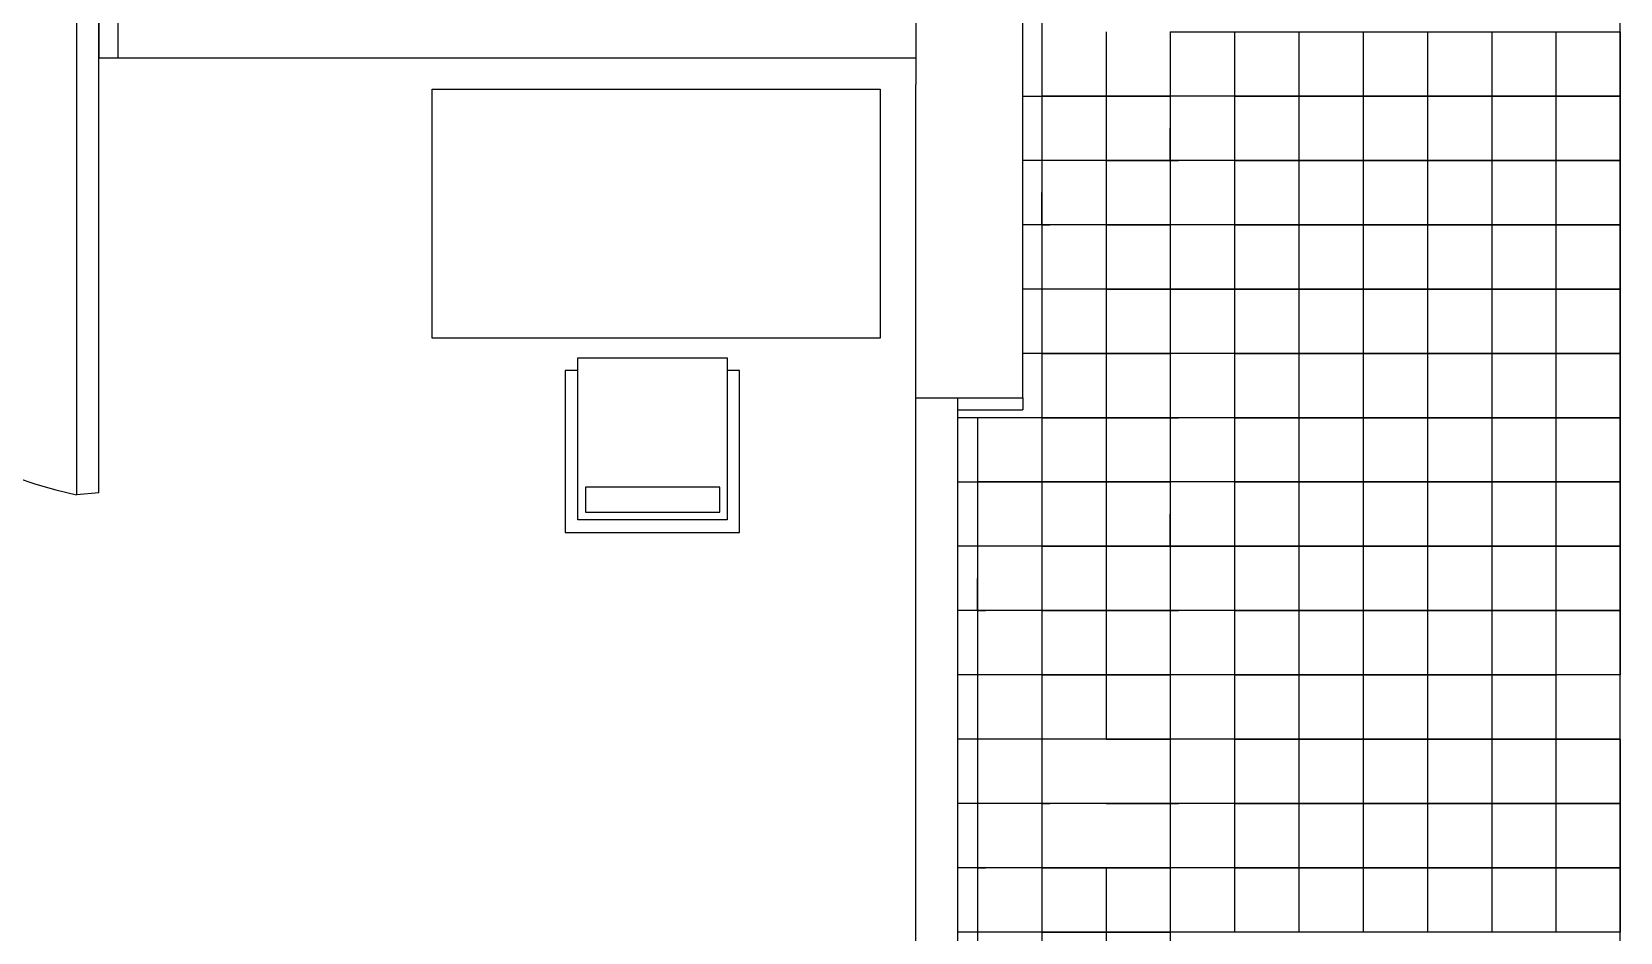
# Model space of a CAD drawing. Header units: millimetres. Extents: x 2377 to 4712, y -254 to 3188.
# Drawn here: x 3144.3 to 3209.5, y 1778.6 to 1815.5 of the extents above; entities that cross this region are included whole.
import ezdxf

# ---------------------------------------------------------------- set-up
doc = ezdxf.new("R2010")
doc.units = ezdxf.units.MM
doc.layers.add('Mobiliario', color=254, linetype='Continuous')

# ---------------------------------------------------------------- blocks, each defined once
blk = doc.blocks.new('A$C297D1C59')
for p, q in [((0, 1779.3, -35.3), (1800, 1779.3, -35.3)), ((0, 779.3, -35.3), (0, 1779.3, -35.3)), ((1800, 1779.3, -35.3), (1800, 779.3, -35.3)), ((1800, 779.3, -35.3), (0, 779.3, -35.3)), ((535, 650, -35.3), (535, 0, -35.3)), ((539.2, 650, -35.3), (535, 650, -35.3)), ((585, 650, -35.3), (539.2, 650, -35.3)), ((585, 50, -35.3), (585, 700.5, -35.3)), ((585, 700.5, -35.3), (1185, 700.5, -35.3)), ((1185, 700.5, -35.3), (1185, 50, -35.3)), ((1235, 650, -35.3), (1185, 650, -35.3)), ((1235, 0, -35.3), (1235, 650, -35.3)), ((615.6, 181.5, -35.3), (615.6, 81.2, -35.3)), ((1155.8, 181.5, -35.3), (615.6, 181.5, -35.3)), ((1155.8, 81.2, -35.3), (1155.8, 181.5, -35.3)), ((615.6, 81.2, -35.3), (1155.8, 81.2, -35.3)), ((1185, 50, -35.3), (585, 50, -35.3)), ((535, 0, -35.3), (1235, 0, -35.3))]:
    blk.add_line(p, q)

msp = doc.modelspace()

# ---------------------------------------------------------------- linework, layer by layer
at = {"transparency": 33554687}
for p, q in [((3209.496, 1733.719), (3209.496, 1916.163)), ((3185.756, 1891.984), (3185.756, 1812.851)), ((3184.981, 1800.475), (3184.981, 1826.853)), ((3180.585, 1818.06), (3180.585, 1813.325)), ((3147.063, 1816.271), (3147.063, 1814.413)), ((3147.835, 1816.271), (3147.835, 1814.413)), ((3185.756, 1815.489), (3185.756, 1812.851)), ((3188.394, 1815.489), (3188.394, 1812.851)), ((3191.032, 1815.489), (3191.032, 1794.387)), ((3191.032, 1815.489), (3193.669, 1815.489)), ((3191.032, 1815.489), (3191.032, 1812.851)), ((3191.032, 1815.489), (3191.032, 1812.851)), ((3193.669, 1815.489), (3193.669, 1812.851)), ((3193.669, 1815.489), (3196.307, 1815.489)), ((3196.307, 1815.489), (3196.307, 1812.851)), ((3196.307, 1815.489), (3198.945, 1815.489)), ((3198.945, 1815.489), (3198.945, 1812.851)), ((3198.945, 1815.489), (3201.583, 1815.489)), ((3201.583, 1815.489), (3201.583, 1812.851)), ((3201.583, 1815.489), (3204.22, 1815.489)), ((3204.22, 1815.489), (3204.22, 1812.851)), ((3204.22, 1815.489), (3206.858, 1815.489)), ((3206.858, 1815.489), (3206.858, 1812.851)), ((3206.858, 1815.489), (3209.496, 1815.489)), ((3209.496, 1815.489), (3209.496, 1812.851)), ((3180.585, 1814.413), (3147.063, 1814.413)), ((3147.835, 1814.413), (3147.063, 1814.413)), ((3180.585, 1800.475), (3180.585, 1813.325)), ((3184.981, 1812.851), (3188.394, 1812.851)), ((3188.394, 1812.851), (3185.756, 1812.851)), ((3185.756, 1812.851), (3185.756, 1810.214)), ((3191.032, 1812.851), (3188.394, 1812.851)), ((3188.394, 1812.851), (3188.394, 1810.214)), ((3188.394, 1812.851), (3191.032, 1812.851)), ((3193.669, 1812.851), (3191.032, 1812.851)), ((3191.032, 1812.851), (3191.032, 1810.214)), ((3191.032, 1812.851), (3191.032, 1810.214)), ((3191.032, 1812.851), (3191.032, 1810.214)), ((3196.307, 1812.851), (3193.669, 1812.851)), ((3193.669, 1812.851), (3193.669, 1810.214)), ((3193.669, 1812.851), (3196.307, 1812.851)), ((3198.945, 1812.851), (3196.307, 1812.851)), ((3196.307, 1812.851), (3196.307, 1810.214)), ((3196.307, 1812.851), (3198.945, 1812.851)), ((3201.583, 1812.851), (3198.945, 1812.851)), ((3198.945, 1812.851), (3198.945, 1810.214)), ((3198.945, 1812.851), (3201.583, 1812.851)), ((3204.22, 1812.851), (3201.583, 1812.851)), ((3201.583, 1812.851), (3201.583, 1810.214)), ((3201.583, 1812.851), (3204.22, 1812.851)), ((3206.858, 1812.851), (3204.22, 1812.851)), ((3204.22, 1812.851), (3204.22, 1810.214)), ((3204.22, 1812.851), (3206.858, 1812.851)), ((3209.496, 1812.851), (3206.858, 1812.851)), ((3206.858, 1812.851), (3206.858, 1810.214)), ((3206.858, 1812.851), (3209.496, 1812.851)), ((3209.496, 1812.851), (3209.496, 1810.214)), ((3191.032, 1810.214), (3191.032, 1811.53)), ((3188.394, 1810.214), (3184.981, 1810.214)), ((3185.756, 1810.214), (3185.756, 1807.576)), ((3185.756, 1810.214), (3185.756, 1807.576)), ((3191.032, 1810.214), (3188.394, 1810.214)), ((3188.394, 1810.214), (3188.394, 1807.576)), ((3188.394, 1810.214), (3191.032, 1810.214)), ((3191.032, 1810.214), (3191.367, 1810.214)), ((3193.669, 1810.214), (3191.032, 1810.214)), ((3191.032, 1810.214), (3191.032, 1807.576)), ((3191.032, 1810.214), (3191.032, 1804.938)), ((3191.032, 1810.214), (3191.032, 1807.576)), ((3191.032, 1810.214), (3191.032, 1807.576)), ((3196.307, 1810.214), (3193.669, 1810.214)), ((3193.669, 1810.214), (3193.669, 1807.576)), ((3193.669, 1810.214), (3196.307, 1810.214)), ((3198.945, 1810.214), (3196.307, 1810.214)), ((3196.307, 1810.214), (3196.307, 1807.576)), ((3196.307, 1810.214), (3198.945, 1810.214)), ((3201.583, 1810.214), (3198.945, 1810.214)), ((3198.945, 1810.214), (3198.945, 1807.576)), ((3198.945, 1810.214), (3201.583, 1810.214)), ((3204.22, 1810.214), (3201.583, 1810.214)), ((3201.583, 1810.214), (3201.583, 1807.576)), ((3201.583, 1810.214), (3204.22, 1810.214)), ((3206.858, 1810.214), (3204.22, 1810.214)), ((3204.22, 1810.214), (3204.22, 1807.576)), ((3204.22, 1810.214), (3206.858, 1810.214)), ((3209.496, 1810.214), (3206.858, 1810.214)), ((3206.858, 1810.214), (3206.858, 1807.576)), ((3206.858, 1810.214), (3209.496, 1810.214)), ((3209.496, 1810.214), (3209.496, 1807.576)), ((3185.756, 1807.577), (3185.756, 1808.892)), ((3188.394, 1807.576), (3184.981, 1807.576)), ((3185.756, 1807.576), (3186.092, 1807.576)), ((3185.756, 1807.576), (3185.756, 1804.938)), ((3185.756, 1807.576), (3185.756, 1802.3)), ((3185.756, 1807.576), (3185.756, 1804.938)), ((3191.032, 1807.576), (3188.394, 1807.576)), ((3188.394, 1807.576), (3188.394, 1804.938)), ((3188.394, 1807.576), (3191.032, 1807.576)), ((3193.669, 1807.576), (3191.032, 1807.576)), ((3191.032, 1807.576), (3191.032, 1804.938)), ((3191.032, 1807.576), (3191.032, 1804.938)), ((3196.307, 1807.576), (3193.669, 1807.576)), ((3193.669, 1807.576), (3193.669, 1804.938)), ((3193.669, 1807.576), (3196.307, 1807.576)), ((3198.945, 1807.576), (3196.307, 1807.576)), ((3196.307, 1807.576), (3196.307, 1804.938)), ((3196.307, 1807.576), (3198.945, 1807.576)), ((3201.583, 1807.576), (3198.945, 1807.576)), ((3198.945, 1807.576), (3198.945, 1804.938)), ((3198.945, 1807.576), (3201.583, 1807.576)), ((3204.22, 1807.576), (3201.583, 1807.576)), ((3201.583, 1807.576), (3201.583, 1804.938)), ((3201.583, 1807.576), (3204.22, 1807.576)), ((3206.858, 1807.576), (3204.22, 1807.576)), ((3204.22, 1807.576), (3204.22, 1804.938)), ((3204.22, 1807.576), (3206.858, 1807.576)), ((3209.496, 1807.576), (3206.858, 1807.576)), ((3206.858, 1807.576), (3206.858, 1804.938)), ((3206.858, 1807.576), (3209.496, 1807.576)), ((3209.496, 1807.576), (3209.496, 1804.938)), ((3188.394, 1804.938), (3184.981, 1804.938)), ((3185.756, 1804.938), (3185.756, 1802.3)), ((3191.032, 1804.938), (3188.394, 1804.938)), ((3188.394, 1804.938), (3188.394, 1802.3)), ((3188.394, 1804.938), (3191.032, 1804.938)), ((3193.669, 1804.938), (3191.032, 1804.938)), ((3191.032, 1804.938), (3191.032, 1794.387)), ((3191.032, 1804.938), (3193.669, 1804.938)), ((3191.032, 1804.938), (3191.032, 1802.3)), ((3191.032, 1804.938), (3191.367, 1804.938)), ((3191.032, 1804.938), (3191.032, 1802.3)), ((3191.032, 1804.938), (3191.032, 1799.663)), ((3191.032, 1804.938), (3191.367, 1804.938)), ((3191.032, 1804.938), (3191.032, 1802.3)), ((3196.307, 1804.938), (3193.669, 1804.938)), ((3193.669, 1804.938), (3193.669, 1802.3)), ((3193.669, 1804.938), (3196.307, 1804.938)), ((3198.945, 1804.938), (3196.307, 1804.938)), ((3196.307, 1804.938), (3196.307, 1802.3)), ((3196.307, 1804.938), (3198.945, 1804.938)), ((3201.583, 1804.938), (3198.945, 1804.938)), ((3198.945, 1804.938), (3198.945, 1802.3)), ((3198.945, 1804.938), (3201.583, 1804.938)), ((3204.22, 1804.938), (3201.583, 1804.938)), ((3201.583, 1804.938), (3201.583, 1802.3)), ((3201.583, 1804.938), (3204.22, 1804.938)), ((3206.858, 1804.938), (3204.22, 1804.938)), ((3204.22, 1804.938), (3204.22, 1802.3)), ((3204.22, 1804.938), (3206.858, 1804.938)), ((3209.496, 1804.938), (3206.858, 1804.938)), ((3206.858, 1804.938), (3206.858, 1802.3)), ((3206.858, 1804.938), (3209.496, 1804.938)), ((3209.496, 1804.938), (3209.496, 1802.3)), ((3185.756, 1802.3), (3184.981, 1802.3)), ((3188.394, 1802.3), (3185.756, 1802.3)), ((3185.756, 1802.3), (3185.756, 1799.663)), ((3185.756, 1802.3), (3188.394, 1802.3)), ((3188.394, 1802.3), (3185.756, 1802.3)), ((3185.756, 1802.3), (3188.394, 1802.3)), ((3185.756, 1802.3), (3186.092, 1802.3)), ((3185.756, 1802.3), (3186.092, 1802.3)), ((3191.032, 1802.3), (3188.394, 1802.3)), ((3188.394, 1802.3), (3188.394, 1799.663)), ((3188.394, 1802.3), (3191.032, 1802.3)), ((3191.032, 1802.3), (3188.394, 1802.3)), ((3188.394, 1802.3), (3191.032, 1802.3)), ((3193.669, 1802.3), (3191.032, 1802.3)), ((3191.032, 1802.3), (3191.032, 1799.663)), ((3191.032, 1802.3), (3191.032, 1799.663)), ((3191.032, 1802.3), (3191.032, 1799.663)), ((3196.307, 1802.3), (3193.669, 1802.3)), ((3193.669, 1802.3), (3193.669, 1799.663)), ((3193.669, 1802.3), (3196.307, 1802.3)), ((3198.945, 1802.3), (3196.307, 1802.3)), ((3196.307, 1802.3), (3196.307, 1799.663)), ((3196.307, 1802.3), (3198.945, 1802.3)), ((3201.583, 1802.3), (3198.945, 1802.3)), ((3198.945, 1802.3), (3198.945, 1799.663)), ((3198.945, 1802.3), (3201.583, 1802.3)), ((3204.22, 1802.3), (3201.583, 1802.3)), ((3201.583, 1802.3), (3201.583, 1799.663)), ((3201.583, 1802.3), (3204.22, 1802.3)), ((3206.858, 1802.3), (3204.22, 1802.3)), ((3204.22, 1802.3), (3204.22, 1799.663)), ((3204.22, 1802.3), (3206.858, 1802.3)), ((3209.496, 1802.3), (3206.858, 1802.3)), ((3206.858, 1802.3), (3206.858, 1799.663)), ((3206.858, 1802.3), (3209.496, 1802.3)), ((3209.496, 1802.3), (3209.496, 1799.663)), ((3180.585, 1800.475), (3184.981, 1800.475)), ((3180.585, 1799.979), (3180.585, 1800.475)), ((3182.31, 1799.979), (3182.31, 1800.475)), ((3184.981, 1800.475), (3184.981, 1799.979)), ((3180.585, 1756.016), (3180.585, 1799.979)), ((3182.31, 1756.016), (3182.31, 1799.979)), ((3182.31, 1799.979), (3184.981, 1799.979)), ((3182.31, 1799.979), (3184.981, 1799.979)), ((3185.756, 1799.663), (3182.31, 1799.663)), ((3183.118, 1799.663), (3183.118, 1797.025)), ((3188.394, 1799.663), (3185.756, 1799.663)), ((3185.756, 1799.663), (3185.756, 1797.025)), ((3185.756, 1799.663), (3188.394, 1799.663)), ((3191.032, 1799.663), (3188.394, 1799.663)), ((3188.394, 1799.663), (3188.394, 1797.025)), ((3188.394, 1799.663), (3191.032, 1799.663)), ((3191.032, 1799.663), (3191.367, 1799.663)), ((3193.669, 1799.663), (3191.032, 1799.663)), ((3191.032, 1799.663), (3191.032, 1797.025)), ((3191.032, 1799.663), (3191.032, 1794.387)), ((3191.032, 1799.663), (3191.032, 1797.025)), ((3191.032, 1799.663), (3191.032, 1797.025)), ((3196.307, 1799.663), (3193.669, 1799.663)), ((3193.669, 1799.663), (3193.669, 1797.025)), ((3193.669, 1799.663), (3196.307, 1799.663)), ((3198.945, 1799.663), (3196.307, 1799.663)), ((3196.307, 1799.663), (3196.307, 1797.025)), ((3196.307, 1799.663), (3198.945, 1799.663)), ((3201.583, 1799.663), (3198.945, 1799.663)), ((3198.945, 1799.663), (3198.945, 1797.025)), ((3198.945, 1799.663), (3201.583, 1799.663)), ((3204.22, 1799.663), (3201.583, 1799.663)), ((3201.583, 1799.663), (3201.583, 1797.025)), ((3201.583, 1799.663), (3204.22, 1799.663)), ((3206.858, 1799.663), (3204.22, 1799.663)), ((3204.22, 1799.663), (3204.22, 1797.025)), ((3204.22, 1799.663), (3206.858, 1799.663)), ((3209.496, 1799.663), (3206.858, 1799.663)), ((3206.858, 1799.663), (3206.858, 1797.025)), ((3206.858, 1799.663), (3209.496, 1799.663)), ((3209.496, 1799.663), (3209.496, 1797.025)), ((3182.31, 1797.025), (3185.756, 1797.025)), ((3185.756, 1797.025), (3183.118, 1797.025)), ((3183.118, 1797.025), (3183.118, 1794.387)), ((3188.394, 1797.025), (3185.756, 1797.025)), ((3185.756, 1797.025), (3185.756, 1794.387)), ((3185.756, 1797.025), (3188.394, 1797.025)), ((3191.032, 1797.025), (3188.394, 1797.025)), ((3188.394, 1797.025), (3188.394, 1794.387)), ((3188.394, 1797.025), (3191.032, 1797.025)), ((3193.669, 1797.025), (3191.032, 1797.025)), ((3191.032, 1797.025), (3191.032, 1794.387)), ((3191.032, 1797.025), (3191.032, 1794.387)), ((3191.032, 1797.025), (3191.032, 1794.387)), ((3196.307, 1797.025), (3193.669, 1797.025)), ((3193.669, 1797.025), (3193.669, 1794.387)), ((3193.669, 1797.025), (3196.307, 1797.025)), ((3198.945, 1797.025), (3196.307, 1797.025)), ((3196.307, 1797.025), (3196.307, 1794.387)), ((3196.307, 1797.025), (3198.945, 1797.025)), ((3201.583, 1797.025), (3198.945, 1797.025)), ((3198.945, 1797.025), (3198.945, 1794.387)), ((3198.945, 1797.025), (3201.583, 1797.025)), ((3204.22, 1797.025), (3201.583, 1797.025)), ((3201.583, 1797.025), (3201.583, 1794.387)), ((3201.583, 1797.025), (3204.22, 1797.025)), ((3206.858, 1797.025), (3204.22, 1797.025)), ((3204.22, 1797.025), (3204.22, 1794.387)), ((3204.22, 1797.025), (3206.858, 1797.025)), ((3209.496, 1797.025), (3206.858, 1797.025)), ((3206.858, 1797.025), (3206.858, 1794.387)), ((3206.858, 1797.025), (3209.496, 1797.025)), ((3209.496, 1797.025), (3209.496, 1794.387)), ((3191.032, 1794.388), (3191.032, 1795.703)), ((3185.756, 1794.387), (3182.31, 1794.387)), ((3183.118, 1794.387), (3183.118, 1791.749)), ((3188.394, 1794.387), (3185.756, 1794.387)), ((3185.756, 1794.387), (3185.756, 1791.749)), ((3185.756, 1794.387), (3188.394, 1794.387)), ((3191.032, 1794.387), (3188.394, 1794.387)), ((3188.394, 1794.387), (3188.394, 1791.749)), ((3188.394, 1794.387), (3191.032, 1794.387)), ((3193.669, 1794.387), (3191.032, 1794.387)), ((3191.032, 1794.387), (3193.669, 1794.387)), ((3193.669, 1794.387), (3191.032, 1794.387)), ((3191.032, 1794.387), (3191.032, 1791.749)), ((3191.032, 1794.387), (3191.032, 1791.749)), ((3191.032, 1794.387), (3191.367, 1794.387)), ((3191.032, 1794.387), (3191.032, 1791.749)), ((3191.032, 1794.387), (3191.032, 1789.112)), ((3191.032, 1794.387), (3191.032, 1791.749)), ((3196.307, 1794.387), (3193.669, 1794.387)), ((3193.669, 1794.387), (3196.307, 1794.387)), ((3196.307, 1794.387), (3193.669, 1794.387)), ((3193.669, 1794.387), (3193.669, 1786.474)), ((3193.669, 1794.387), (3196.307, 1794.387)), ((3198.945, 1794.387), (3196.307, 1794.387)), ((3196.307, 1794.387), (3198.945, 1794.387)), ((3198.945, 1794.387), (3196.307, 1794.387)), ((3196.307, 1794.387), (3196.307, 1786.474)), ((3196.307, 1794.387), (3198.945, 1794.387)), ((3201.583, 1794.387), (3198.945, 1794.387)), ((3198.945, 1794.387), (3201.583, 1794.387)), ((3201.583, 1794.387), (3198.945, 1794.387)), ((3198.945, 1794.387), (3198.945, 1786.474)), ((3198.945, 1794.387), (3201.583, 1794.387)), ((3204.22, 1794.387), (3201.583, 1794.387)), ((3201.583, 1794.387), (3204.22, 1794.387)), ((3204.22, 1794.387), (3201.583, 1794.387)), ((3201.583, 1794.387), (3201.583, 1786.474)), ((3201.583, 1794.387), (3204.22, 1794.387)), ((3206.858, 1794.387), (3204.22, 1794.387)), ((3204.22, 1794.387), (3206.858, 1794.387)), ((3206.858, 1794.387), (3204.22, 1794.387)), ((3204.22, 1794.387), (3204.22, 1786.474)), ((3204.22, 1794.387), (3206.858, 1794.387)), ((3209.496, 1794.387), (3206.858, 1794.387)), ((3206.858, 1794.387), (3209.496, 1794.387)), ((3209.496, 1794.387), (3206.858, 1794.387)), ((3206.858, 1794.387), (3206.858, 1786.474)), ((3206.858, 1794.387), (3209.496, 1794.387)), ((3209.496, 1794.387), (3209.496, 1791.749)), ((3183.118, 1791.75), (3183.118, 1793.066)), ((3185.756, 1791.749), (3182.31, 1791.749)), ((3183.118, 1791.749), (3183.454, 1791.749)), ((3183.118, 1791.749), (3183.118, 1789.112)), ((3188.394, 1791.749), (3185.756, 1791.749)), ((3185.756, 1791.749), (3185.756, 1789.112)), ((3185.756, 1791.749), (3188.394, 1791.749)), ((3191.032, 1791.749), (3188.394, 1791.749)), ((3188.394, 1791.749), (3188.394, 1789.112)), ((3188.394, 1791.749), (3191.032, 1791.749)), ((3191.032, 1791.749), (3191.367, 1791.749)), ((3193.669, 1791.749), (3191.032, 1791.749)), ((3191.032, 1791.749), (3191.032, 1789.112)), ((3191.032, 1791.749), (3191.032, 1789.112)), ((3196.307, 1791.749), (3193.669, 1791.749)), ((3193.669, 1791.749), (3196.307, 1791.749)), ((3198.945, 1791.749), (3196.307, 1791.749)), ((3196.307, 1791.749), (3198.945, 1791.749)), ((3201.583, 1791.749), (3198.945, 1791.749)), ((3198.945, 1791.749), (3201.583, 1791.749)), ((3204.22, 1791.749), (3201.583, 1791.749)), ((3201.583, 1791.749), (3204.22, 1791.749)), ((3206.858, 1791.749), (3204.22, 1791.749)), ((3204.22, 1791.749), (3206.858, 1791.749)), ((3209.496, 1791.749), (3206.858, 1791.749)), ((3206.858, 1791.749), (3209.496, 1791.749)), ((3209.496, 1791.749), (3209.496, 1789.112)), ((3185.756, 1789.112), (3182.31, 1789.112)), ((3185.756, 1789.112), (3183.118, 1789.112)), ((3183.118, 1789.112), (3183.118, 1778.561)), ((3188.394, 1789.112), (3185.756, 1789.112)), ((3185.756, 1789.112), (3185.756, 1778.561)), ((3185.756, 1789.112), (3188.394, 1789.112)), ((3188.394, 1789.112), (3185.756, 1789.112)), ((3185.756, 1789.112), (3188.394, 1789.112)), ((3191.032, 1789.112), (3188.394, 1789.112)), ((3188.394, 1789.112), (3188.394, 1786.474)), ((3188.394, 1789.112), (3191.032, 1789.112)), ((3191.032, 1789.112), (3188.394, 1789.112)), ((3188.394, 1789.112), (3191.032, 1789.112)), ((3193.669, 1789.112), (3191.032, 1789.112)), ((3191.032, 1789.112), (3191.032, 1786.474)), ((3196.307, 1789.112), (3193.669, 1789.112)), ((3193.669, 1789.112), (3196.307, 1789.112)), ((3198.945, 1789.112), (3196.307, 1789.112)), ((3196.307, 1789.112), (3198.945, 1789.112)), ((3201.583, 1789.112), (3198.945, 1789.112)), ((3198.945, 1789.112), (3201.583, 1789.112)), ((3204.22, 1789.112), (3201.583, 1789.112)), ((3201.583, 1789.112), (3204.22, 1789.112)), ((3206.858, 1789.112), (3204.22, 1789.112)), ((3204.22, 1789.112), (3206.858, 1789.112)), ((3209.496, 1789.112), (3206.858, 1789.112)), ((3185.756, 1786.474), (3182.31, 1786.474)), ((3188.394, 1786.474), (3185.756, 1786.474)), ((3185.756, 1786.474), (3185.756, 1783.836)), ((3191.032, 1786.474), (3188.394, 1786.474)), ((3188.394, 1786.474), (3191.032, 1786.474)), ((3193.669, 1786.474), (3191.032, 1786.474)), ((3191.032, 1786.474), (3191.032, 1783.836)), ((3191.032, 1786.474), (3191.032, 1783.836)), ((3191.032, 1786.474), (3191.032, 1783.836)), ((3191.032, 1786.474), (3191.032, 1783.836)), ((3196.307, 1786.474), (3193.669, 1786.474)), ((3193.669, 1786.474), (3193.669, 1783.836)), ((3193.669, 1786.474), (3196.307, 1786.474)), ((3198.945, 1786.474), (3196.307, 1786.474)), ((3196.307, 1786.474), (3196.307, 1783.836)), ((3196.307, 1786.474), (3198.945, 1786.474)), ((3201.583, 1786.474), (3198.945, 1786.474)), ((3198.945, 1786.474), (3198.945, 1783.836)), ((3198.945, 1786.474), (3201.583, 1786.474)), ((3204.22, 1786.474), (3201.583, 1786.474)), ((3201.583, 1786.474), (3201.583, 1783.836)), ((3201.583, 1786.474), (3204.22, 1786.474)), ((3206.858, 1786.474), (3204.22, 1786.474)), ((3204.22, 1786.474), (3204.22, 1783.836)), ((3204.22, 1786.474), (3206.858, 1786.474)), ((3209.496, 1786.474), (3206.858, 1786.474)), ((3206.858, 1786.474), (3206.858, 1783.836)), ((3206.858, 1786.474), (3209.496, 1786.474)), ((3209.496, 1786.474), (3209.496, 1783.836)), ((3185.756, 1783.836), (3182.31, 1783.836)), ((3185.756, 1783.836), (3186.092, 1783.836)), ((3188.394, 1783.836), (3185.756, 1783.836)), ((3185.756, 1783.836), (3185.756, 1781.198)), ((3185.756, 1783.836), (3185.756, 1778.561)), ((3191.032, 1783.836), (3188.394, 1783.836)), ((3188.394, 1783.836), (3191.032, 1783.836)), ((3191.032, 1783.836), (3191.367, 1783.836)), ((3193.669, 1783.836), (3191.032, 1783.836)), ((3191.032, 1783.836), (3191.032, 1781.198)), ((3191.032, 1783.836), (3191.032, 1778.561)), ((3191.032, 1783.836), (3191.367, 1783.836)), ((3193.669, 1783.836), (3191.032, 1783.836)), ((3191.032, 1783.836), (3191.367, 1783.836)), ((3196.307, 1783.836), (3193.669, 1783.836)), ((3193.669, 1783.836), (3193.669, 1781.198)), ((3193.669, 1783.836), (3196.307, 1783.836)), ((3196.307, 1783.836), (3193.669, 1783.836)), ((3193.669, 1783.836), (3196.307, 1783.836)), ((3198.945, 1783.836), (3196.307, 1783.836)), ((3196.307, 1783.836), (3196.307, 1781.198)), ((3196.307, 1783.836), (3198.945, 1783.836)), ((3198.945, 1783.836), (3196.307, 1783.836)), ((3196.307, 1783.836), (3198.945, 1783.836)), ((3201.583, 1783.836), (3198.945, 1783.836)), ((3198.945, 1783.836), (3198.945, 1781.198)), ((3198.945, 1783.836), (3201.583, 1783.836)), ((3201.583, 1783.836), (3198.945, 1783.836)), ((3198.945, 1783.836), (3201.583, 1783.836)), ((3204.22, 1783.836), (3201.583, 1783.836)), ((3201.583, 1783.836), (3201.583, 1781.198)), ((3201.583, 1783.836), (3204.22, 1783.836)), ((3204.22, 1783.836), (3201.583, 1783.836)), ((3201.583, 1783.836), (3204.22, 1783.836)), ((3206.858, 1783.836), (3204.22, 1783.836)), ((3204.22, 1783.836), (3204.22, 1781.198)), ((3204.22, 1783.836), (3206.858, 1783.836)), ((3206.858, 1783.836), (3204.22, 1783.836)), ((3204.22, 1783.836), (3206.858, 1783.836)), ((3209.496, 1783.836), (3206.858, 1783.836)), ((3206.858, 1783.836), (3206.858, 1781.198)), ((3206.858, 1783.836), (3209.496, 1783.836)), ((3209.496, 1783.836), (3206.858, 1783.836)), ((3206.858, 1783.836), (3209.496, 1783.836)), ((3209.496, 1783.836), (3209.496, 1781.198)), ((3185.756, 1781.198), (3182.31, 1781.198)), ((3183.118, 1781.198), (3183.454, 1781.198)), ((3183.118, 1781.198), (3183.118, 1778.561)), ((3183.118, 1781.198), (3183.118, 1775.923)), ((3188.394, 1781.198), (3185.756, 1781.198)), ((3185.756, 1781.198), (3185.756, 1778.561)), ((3185.756, 1781.198), (3188.394, 1781.198)), ((3191.032, 1781.198), (3188.394, 1781.198)), ((3188.394, 1781.198), (3188.394, 1778.561)), ((3188.394, 1781.198), (3191.032, 1781.198)), ((3193.669, 1781.198), (3191.032, 1781.198)), ((3191.032, 1781.198), (3191.032, 1778.561)), ((3196.307, 1781.198), (3193.669, 1781.198)), ((3193.669, 1781.198), (3193.669, 1778.561)), ((3193.669, 1781.198), (3196.307, 1781.198)), ((3198.945, 1781.198), (3196.307, 1781.198)), ((3196.307, 1781.198), (3196.307, 1778.561)), ((3196.307, 1781.198), (3198.945, 1781.198)), ((3201.583, 1781.198), (3198.945, 1781.198)), ((3198.945, 1781.198), (3198.945, 1778.561)), ((3198.945, 1781.198), (3201.583, 1781.198)), ((3204.22, 1781.198), (3201.583, 1781.198)), ((3201.583, 1781.198), (3201.583, 1778.561)), ((3201.583, 1781.198), (3204.22, 1781.198)), ((3206.858, 1781.198), (3204.22, 1781.198)), ((3204.22, 1781.198), (3204.22, 1778.561)), ((3204.22, 1781.198), (3206.858, 1781.198)), ((3209.496, 1781.198), (3206.858, 1781.198)), ((3206.858, 1781.198), (3206.858, 1778.561)), ((3206.858, 1781.198), (3209.496, 1781.198)), ((3209.496, 1781.198), (3209.496, 1778.561)), ((3185.756, 1778.561), (3182.31, 1778.561)), ((3188.394, 1778.561), (3185.756, 1778.561)), ((3185.756, 1778.561), (3185.756, 1775.923)), ((3185.756, 1778.561), (3188.394, 1778.561)), ((3191.032, 1778.561), (3188.394, 1778.561)), ((3188.394, 1778.561), (3188.394, 1775.923)), ((3188.394, 1778.561), (3191.032, 1778.561)), ((3193.669, 1778.561), (3191.032, 1778.561)), ((3191.032, 1778.561), (3191.032, 1757.459)), ((3191.032, 1778.561), (3191.032, 1775.923)), ((3196.307, 1778.561), (3193.669, 1778.561)), ((3198.945, 1778.561), (3196.307, 1778.561)), ((3201.583, 1778.561), (3198.945, 1778.561)), ((3204.22, 1778.561), (3201.583, 1778.561)), ((3206.858, 1778.561), (3204.22, 1778.561)), ((3209.496, 1778.561), (3206.858, 1778.561))]:
    msp.add_line(p, q, dxfattribs=at)
at = {"layer": 'Mobiliario', "transparency": 33554687}
for p, q in [((3146.143, 1816.311), (3146.143, 1796.496)), ((3147.063, 1796.58), (3147.063, 1816.311)), ((3147.063, 1796.58), (3146.143, 1796.496))]:
    msp.add_line(p, q, dxfattribs=at)
msp.add_arc((3150.168, 1815.042), 18.978, 177.19335, 257.75412, dxfattribs=at)

# ---------------------------------------------------------------- block references
at = {"layer": 'Mobiliario', "transparency": 33554687, "xscale": 0.0102154462797129, "yscale": 0.0102154462797129, "zscale": 0.0102154462797129}
msp.add_blockref('A$C297D1C59', (3160.739, 1794.959, 0.36), dxfattribs=at)

doc.saveas('drawing.dxf')
